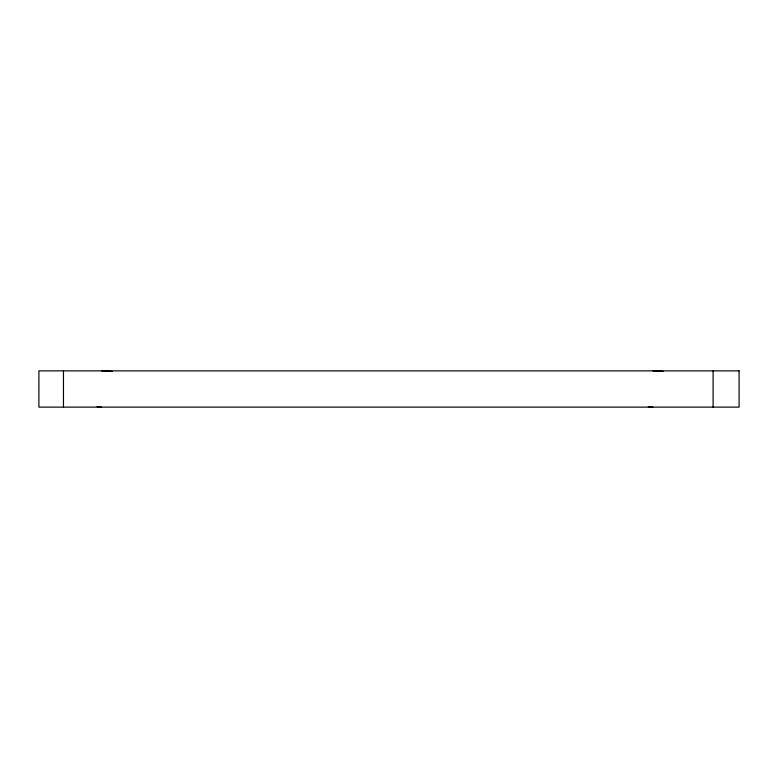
<?xml version="1.0" encoding="UTF-8"?>
<svg xmlns="http://www.w3.org/2000/svg" width="778" height="778" viewBox="0 0 778 778"><rect width="100%" height="100%" fill="white"/><g stroke="black" fill="none" stroke-linecap="round" stroke-linejoin="round"><path stroke-width="1.17" d="M713.095 370.873L713.095 407.127M63.465 370.873L63.465 407.127M101.665 370.882A15.774 1.595 5.9 0 1 112.265 371.495M101.665 407.118A15.774 1.595 -5.9 0 1 97.055 406.505M652.907 370.882A15.774 1.595 5.9 0 1 663.508 371.495M652.907 407.118A15.774 1.595 -5.9 0 1 648.298 406.505M739.09 370.873L38.91 370.873L38.9 407.127L739.09 407.127L739.1 370.873"/></g></svg>
